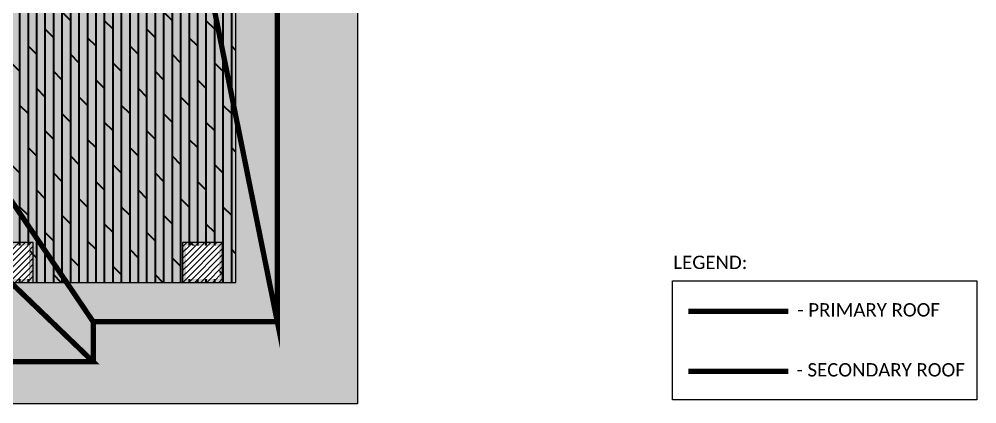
# Model space of a CAD drawing. Header units: millimetres. Extents: x -620 to 19192, y -4765 to 14690.
# Drawn here: x 12015 to 19192, y -2960 to -77 of the extents above; entities that cross this region are included whole.
import ezdxf

# ---------------------------------------------------------------- set-up
doc = ezdxf.new("R2010")
doc.units = ezdxf.units.MM
doc.header["$LTSCALE"] = 150
doc.set_wipeout_variables(frame=1)
doc.linetypes.add('1625E_Roof Plan$0$DASHED', pattern=[0.75, 0.5, -0.25])
for name, color, linetype in [('1625E_Columns$0$ad-RCC', 3, 'Continuous'), ('1625E_Columns$0$ad-RCC Hatch', 125, 'Continuous'), ('1625E_Roof Plan$0$ad-Primary Roof', 5, 'Continuous'), ('1625E_Roof Plan$0$ad-Secondary Roof', 6, 'Continuous'), ('1625E_Roof Plan$0$ad-Text main', 7, 'Continuous'), ('ad-Elevation 10', 8, 'Continuous'), ('ad-MS Columns', 1, 'Continuous')]:
    doc.layers.add(name, color=color, linetype=linetype)
doc.layers.add('ad-Landscape', color=7, linetype='Continuous', lineweight=35, true_color=0x007f00)
doc.layers.add('ad-Verandah', color=7, linetype='Continuous', true_color=0xa57c52)
doc.styles.add('1625E_Roof Plan$0$Standard', font='calibril.ttf')

# ---------------------------------------------------------------- blocks, each defined once
blk = doc.blocks.new('zw$959F')
at = {"transparency": 33554559}
h = blk.add_hatch(color=43, dxfattribs=at)
h.dxf.hatch_style = 1
h.paths.add_polyline_path([(1520, -8875), (0, -8875), (0, -13620), (-5920, -13620), (-5920, -15670), (1520, -15670)])
h = blk.add_hatch(dxfattribs=at)
h.set_pattern_fill('GRASS', color=74, angle=180)
h.set_pattern_definition([(270, (2430, -10400), (17.960512, -17.960512), [4.7625, -31.158524]), (225, (2430, -10400), (17.96051, -17.96051), [4.7625, -20.6375]), (315, (2430, -10400), (17.96051, 17.96051), [4.7625, -20.6375])])
h.paths.add_polyline_path([(2430, -16580), (-2370, -16580), (-2370, -15670), (1520, -15670), (1520, -10475), (2430, -10475)])
h = blk.add_hatch(color=256, dxfattribs=at)
h.dxf.hatch_style = 1
h.set_gradient(color1=(153, 204, 0), color2=(63, 127, 0), tint=1, name='INVSPHERICAL')
h.paths.add_polyline_path([(2430, -16580), (-2370, -16580), (-2370, -15670), (1520, -15670), (1520, -10475), (2430, -10475)])
at = {"layer": 'ad-Landscape', "transparency": 33554687}
h = blk.add_hatch(dxfattribs=at)
h.set_pattern_fill('DOLMIT', color=44, scale=10, angle=90)
h.set_pattern_definition([(90, (-1096435.54, 661200.024), (-63.5, 5e-14), []), (135, (-1096435.54, 661200.02), (-126.999913, -126.999913), [89.80256, -179.605122])])
h.paths.add_polyline_path([(1520, -8875), (0, -8875), (0, -13620), (-5920, -13620), (-5920, -15670), (1520, -15670)])
at = {"layer": 'ad-Elevation 10'}
blk.add_lwpolyline([(2430, -16580), (-2370, -16580), (-2370, -15670), (1520, -15670), (1520, -10475), (2430, -10475)], close=True, dxfattribs=at)
at = {"layer": 'ad-Verandah', "lineweight": 9}
blk.add_lwpolyline([(1520, -8875), (0, -8875), (0, -13620), (-5920, -13620), (-5920, -15670), (1520, -15670)], close=True, dxfattribs=at)
blk = doc.blocks.new('1625E_Roof Plan')
at = {"layer": '1625E_Roof Plan$0$ad-Primary Roof', "linetype": '1625E_Roof Plan$0$DASHED', "ltscale": 2, "const_width": 40}
blk.add_lwpolyline([(12570, -2645), (2380, -2645), (7475, 2255)], close=True, dxfattribs=at)
blk.add_lwpolyline([(12570, -2645), (12570, -2345)], dxfattribs=at)
at = {"layer": '1625E_Roof Plan$0$ad-Secondary Roof', "linetype": '1625E_Roof Plan$0$DASHED', "ltscale": 2, "const_width": 40}
for points in [[(13950, 5195), (13188.8, 1425), (13950, -2345)], [(12570, 5195), (10022.5, 1425), (12570, -2345), (13950, -2345), (13950, 5195)]]:
    blk.add_lwpolyline(points, close=True, dxfattribs=at)
blk = doc.blocks.new('1625E_Columns$0$A$C42b14ea2')
at = {"layer": '1625E_Columns$0$ad-RCC Hatch', "transparency": 33554687}
h = blk.add_hatch(dxfattribs=at)
h.set_pattern_fill('ANSI31', color=256, scale=10)
h.set_pattern_definition([(45, (13250, 8645), (-22.45064, 22.45064), [])])
h.paths.add_polyline_path([(0, 0), (300, 0), (300, 300), (0, 300)])
at = {"layer": '1625E_Columns$0$ad-RCC'}
blk.add_lwpolyline([(0, 0), (300, 0), (300, 300), (0, 300)], close=True, dxfattribs=at)
blk = doc.blocks.new('1625E_Columns')
at = {"layer": '1625E_Columns$0$ad-RCC'}
for p in [(11820, -2050), (13240, -2050)]:
    blk.add_blockref('1625E_Columns$0$A$C42b14ea2', p, dxfattribs=at)
blk = doc.blocks.new('zw$B0BD')
blk.add_wipeout([(0, 0), (250, 0), (250, -250), (0, -250)])
at = {"layer": 'ad-MS Columns'}
h = blk.add_hatch(dxfattribs=at)
h.set_pattern_fill('ANSI31', color=256, scale=10)
h.set_pattern_definition([(45, (4e-12, -250), (-22.4506, 22.4506), [])])
h.paths.add_polyline_path([(0, 0), (250, 0), (250, -250), (0, -250)])
at = {"layer": 'ad-MS Columns', "const_width": 1}
blk.add_lwpolyline([(0, 0), (250, 0), (250, -250), (0, -250)], close=True, dxfattribs=at)
blk = doc.blocks.new('zw$BD87')
at = {"layer": 'ad-MS Columns'}
for p in [(-275, -1775), (1145, -1775)]:
    blk.add_blockref('zw$B0BD', p, dxfattribs=at)

msp = doc.modelspace()

# ---------------------------------------------------------------- linework, layer by layer
msp.add_lwpolyline([(16912.1, -2037.9), (19192.4, -2037.9), (19192.4, -2929.8), (16912.1, -2929.8)], close=True)
at = {"layer": '1625E_Roof Plan$0$ad-Primary Roof', "linetype": '1625E_Roof Plan$0$DASHED', "ltscale": 2, "const_width": 40}
msp.add_lwpolyline([(17030.8, -2716.4), (17780.8, -2716.4)], dxfattribs=at)
at = {"layer": '1625E_Roof Plan$0$ad-Secondary Roof', "linetype": '1625E_Roof Plan$0$DASHED', "ltscale": 2, "const_width": 40}
msp.add_lwpolyline([(17030.8, -2266.8), (17780.8, -2266.8)], dxfattribs=at)

# ---------------------------------------------------------------- block references
at = {"layer": 'ad-Verandah'}
msp.add_blockref('zw$959F', (12120, 13620), dxfattribs=at)

# ---------------------------------------------------------------- texts
at = {"layer": '1625E_Roof Plan$0$ad-Text main', "insert": (17195.1, -1900.2), "char_height": 100, "width": 524.49, "attachment_point": 5, "style": '1625E_Roof Plan$0$Standard', "bg_fill": 2}
msp.add_mtext('LEGEND:', dxfattribs=at)

# ---------------------------------------------------------------- next in the draw order: block references
for name in ['1625E_Roof Plan', '1625E_Columns']:
    msp.add_blockref(name, (0, 0))

# ---------------------------------------------------------------- next in the draw order: texts
at = {"layer": '1625E_Roof Plan$0$ad-Text main', "char_height": 100, "attachment_point": 5, "style": '1625E_Roof Plan$0$Standard', "bg_fill": 2}
for s, insert, width in [('- PRIMARY ROOF', (18381.2, -2256), 1048.025), ('- SECONDARY ROOF', (18471.2, -2705.6), 1266.165)]:
    msp.add_mtext(s, dxfattribs=dict(at, insert=insert, width=width))

# ---------------------------------------------------------------- next in the draw order: block references
at = {"layer": 'ad-MS Columns'}
msp.add_blockref('zw$BD87', (12120, 0), dxfattribs=at)

doc.saveas('drawing.dxf')
